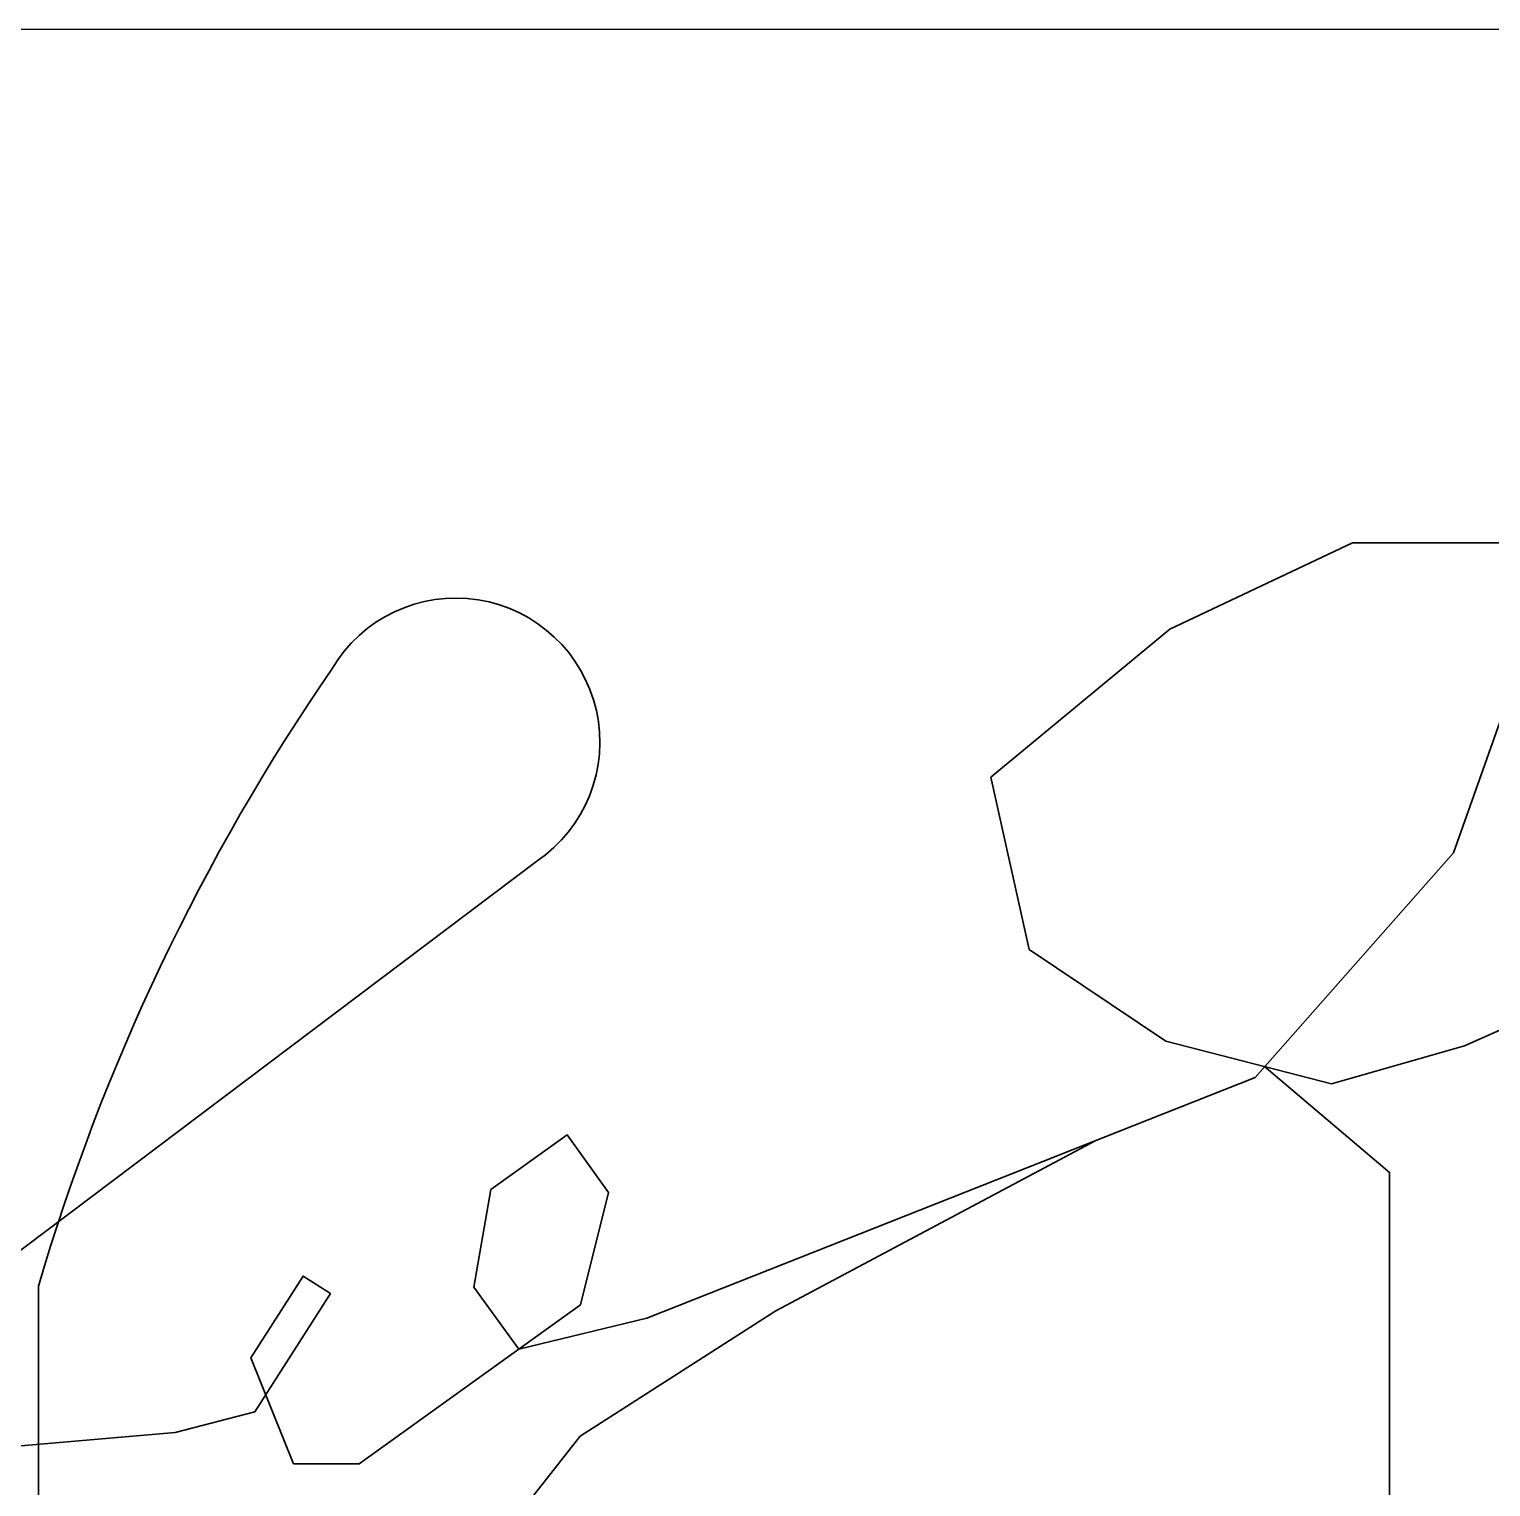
# Model space of a CAD drawing. Header units: millimetres. Extents: x 1321639 to 1366864, y -922319 to -736703.
# Drawn here: x 1352219.1 to 1352623.1, y -796230.2 to -795827.5 of the extents above; entities that cross this region are included whole.
import ezdxf

# ---------------------------------------------------------------- set-up
doc = ezdxf.new("R2010")
doc.units = ezdxf.units.MM

# ---------------------------------------------------------------- blocks, each defined once
blk = doc.blocks.new('dfvdvbvrtb')
at = {"lineweight": 25, "ltscale": 15}
blk.add_line((1504124.79, -143487.53), (1510617.08, -143487.53), dxfattribs=at)
at = {"color": 7, "lineweight": 30}
blk.add_lwpolyline([(1508464.32, -143829), (1508612.48, -143717.4, 1.24964), (1508555.83, -143664.3, 0.079258), (1508474.74, -143834.86), (1508474.74, -143907.76), (1508466.92, -143935.09)], format="xyb", dxfattribs=at)
for points in [[(1508415.47, -143883.67), (1508512.51, -143875.21), (1508534.52, -143869.56), (1508555.47, -143836.88), (1508547.91, -143832.04), (1508533.41, -143854.66), (1508545.25, -143883.86), (1508563.39, -143883.86), (1508624.53, -143839.95), (1508632.29, -143808.91), (1508620.85, -143792.99), (1508599.79, -143808.12), (1508595.11, -143835.05), (1508607.49, -143852.18), (1508642.92, -143843.62), (1508811.02, -143777.14), (1508865.9, -143715.1), (1508884.85, -143661.56)], [(1508880.8, -143629.42), (1508837.99, -143629.42), (1508787.48, -143653.25), (1508737.95, -143694.22), (1508748.6, -143741.75), (1508786.32, -143767.15), (1508832.15, -143778.87), (1508868.87, -143768.39), (1508931.21, -143740.74)], [(1508813.67, -143774.14), (1508848.19, -143803.4), (1508848.19, -143842.11), (1508848.19, -143896.83), (1508848.19, -143966.39), (1508836.17, -144005.09), (1508814.81, -144031.79), (1508776.07, -144065.15), (1508721.32, -144065.15), (1508677.24, -144045.8), (1508643.85, -143995.08), (1508612.69, -143947.75), (1508604.46, -143901.65), (1508624.49, -143876.29), (1508678.58, -143841.59), (1508767.03, -143794.54)]]:
    blk.add_lwpolyline(points, dxfattribs=at)

msp = doc.modelspace()

# ---------------------------------------------------------------- block references
msp.add_blockref('dfvdvbvrtb', (-156253.108, -652339.944))

doc.saveas('drawing.dxf')
